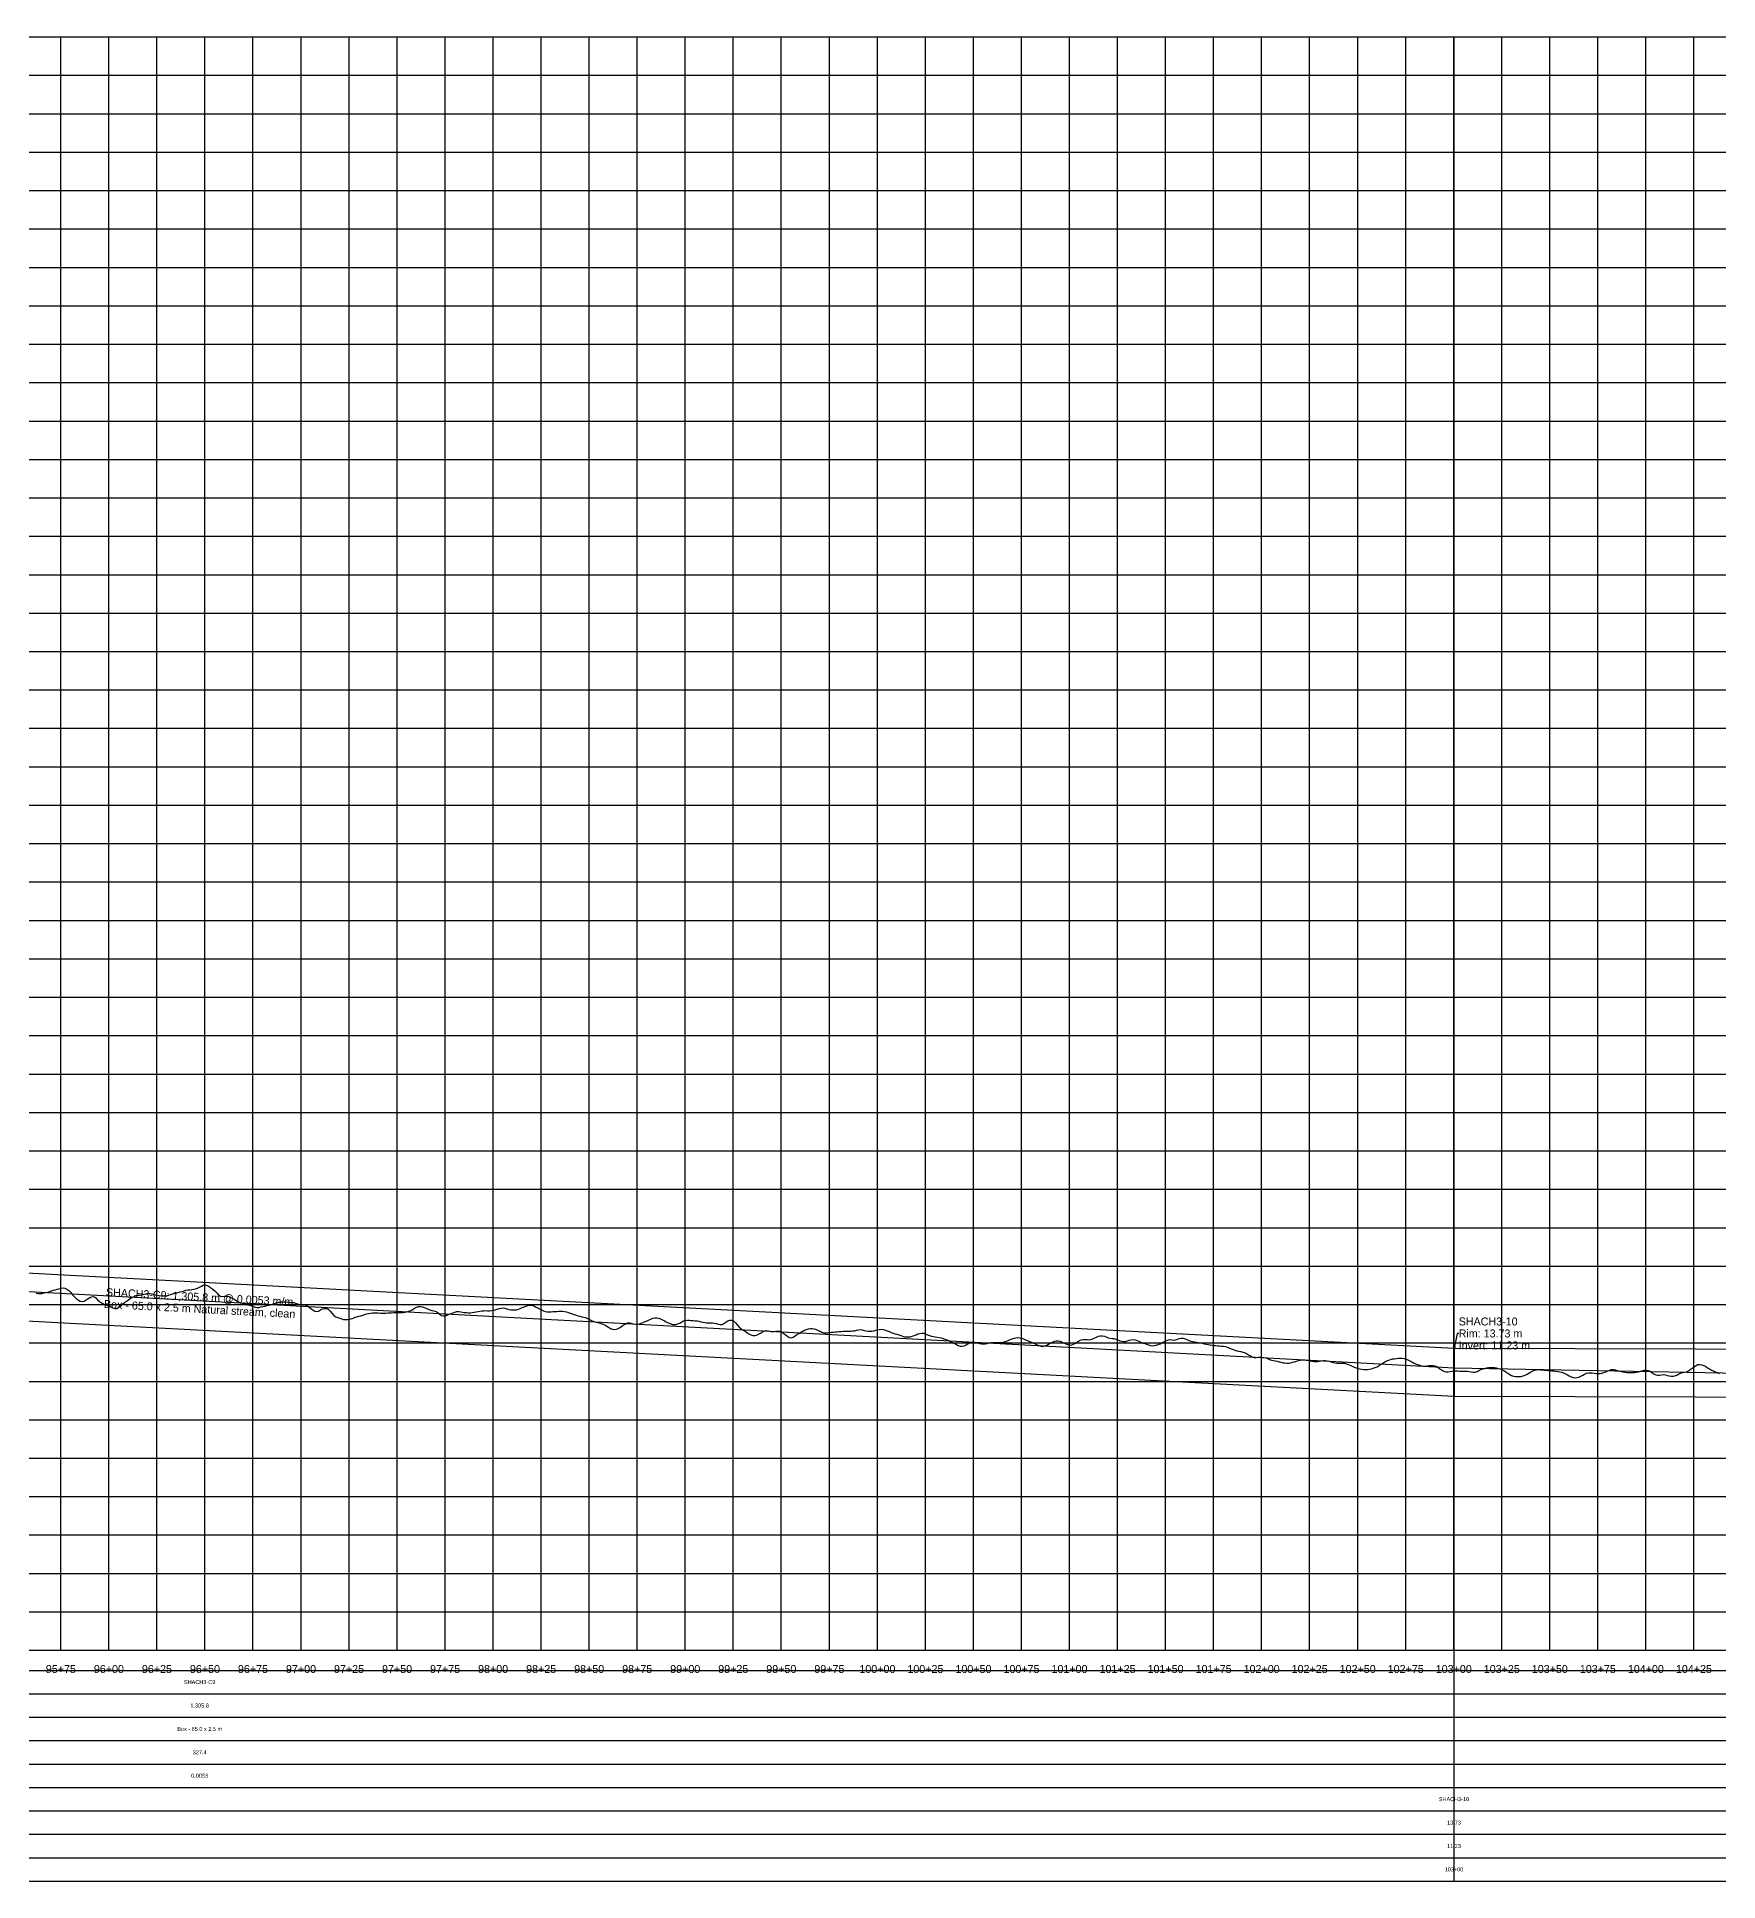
# Model space of a CAD drawing. Extents: x -64 to 13916, y -140 to 832.
# Drawn here: x 9563 to 10438, y -140 to 820 of the extents above; entities that cross this region are included whole.
import ezdxf
from ezdxf.enums import TextEntityAlignment as Align

# ---------------------------------------------------------------- set-up
doc = ezdxf.new("R2010")
doc.units = 0
for name, color, linetype in [('Annotation', 7, 'Continuous'), ('Annotation_Table', 254, 'Continuous'), ('Crown', 7, 'Continuous'), ('Grid', 254, 'Continuous'), ('Grid_Text', 7, 'Continuous'), ('Ground_Elevation', 3, 'Continuous'), ('Hydraulic_Grade', 5, 'Continuous'), ('Invert', 7, 'Continuous'), ('Structure', 7, 'Continuous')]:
    doc.layers.add(name, color=color, linetype=linetype)

msp = doc.modelspace()

# ---------------------------------------------------------------- linework, layer by layer
at = {"layer": 'Annotation', "color": 0}
msp.add_lwpolyline([(10302.57, 144.94), (10301.83, 144.94), (10300.13, 137.32)], dxfattribs=at)
msp.add_lwpolyline([(10300.13, 137.32), (10299.93, 138.3), (10300.72, 138.12)], close=True, dxfattribs=at)
at = {"layer": 'Annotation_Table', "color": 254}
for points in [[(10300.13, -140.21), (10300.13, 820)], [(-25, -30.48), (13899.95, -30.48)], [(-25, -42.67), (13899.95, -42.67)], [(-25, -54.86), (13899.95, -54.86)], [(-25, -67.06), (13899.95, -67.06)], [(-25, -79.25), (13899.95, -79.25)], [(-25, -91.44), (13899.95, -91.44)], [(-25, -103.63), (13899.95, -103.63)], [(-25, -115.82), (13899.95, -115.82)], [(-25, -128.02), (13899.95, -128.02)], [(-25, -140.21), (13899.95, -140.21)]]:
    msp.add_lwpolyline(points, dxfattribs=at)
at = {"layer": 'Crown', "color": 0}
for points in [[(8994.33, 206.25), (10300.13, 137.32)], [(10300.13, 137.32), (10300.13, 137.32)], [(10300.13, 137.32), (10803.12, 135.81)]]:
    msp.add_lwpolyline(points, dxfattribs=at)
at = {"layer": 'Grid', "color": 254}
for points in [[(-25, 820), (13900, 820)], [(9575, -20), (9575, 820)], [(9600, -20), (9600, 820)], [(9625, -20), (9625, 820)], [(9650, -20), (9650, 820)], [(9675, -20), (9675, 820)], [(9700, -20), (9700, 820)], [(9725, -20), (9725, 820)], [(9750, -20), (9750, 820)], [(9775, -20), (9775, 820)], [(9800, -20), (9800, 820)], [(9825, -20), (9825, 820)], [(9850, -20), (9850, 820)], [(9875, -20), (9875, 820)], [(9900, -20), (9900, 820)], [(9925, -20), (9925, 820)], [(9950, -20), (9950, 820)], [(9975, -20), (9975, 820)], [(10000, -20), (10000, 820)], [(10025, -20), (10025, 820)], [(10050, -20), (10050, 820)], [(10075, -20), (10075, 820)], [(10100, -20), (10100, 820)], [(10125, -20), (10125, 820)], [(10150, -20), (10150, 820)], [(10175, -20), (10175, 820)], [(10200, -20), (10200, 820)], [(10225, -20), (10225, 820)], [(10250, -20), (10250, 820)], [(10275, -20), (10275, 820)], [(10300, -20), (10300, 820)], [(10325, -20), (10325, 820)], [(10350, -20), (10350, 820)], [(10375, -20), (10375, 820)], [(10400, -20), (10400, 820)], [(10425, -20), (10425, 820)], [(-25, 800), (13900, 800)], [(-25, 780), (13900, 780)], [(-25, 760), (13900, 760)], [(-25, 740), (13900, 740)], [(-25, 720), (13900, 720)], [(-25, 700), (13900, 700)], [(-25, 680), (13900, 680)], [(-25, 660), (13900, 660)], [(-25, 640), (13900, 640)], [(-25, 620), (13900, 620)], [(-25, 600), (13900, 600)], [(-25, 580), (13900, 580)], [(-25, 560), (13900, 560)], [(-25, 540), (13900, 540)], [(-25, 520), (13900, 520)], [(-25, 500), (13900, 500)], [(-25, 480), (13900, 480)], [(-25, 460), (13900, 460)], [(-25, 440), (13900, 440)], [(-25, 420), (13900, 420)], [(-25, 400), (13900, 400)], [(-25, 380), (13900, 380)], [(-25, 360), (13900, 360)], [(-25, 340), (13900, 340)], [(-25, 320), (13900, 320)], [(-25, 300), (13900, 300)], [(-25, 280), (13900, 280)], [(-25, 260), (13900, 260)], [(-25, 240), (13900, 240)], [(-25, 220), (13900, 220)], [(-25, 200), (13900, 200)], [(-25, 180), (13900, 180)], [(-25, 160), (13900, 160)], [(-25, 140), (13900, 140)], [(-25, 120), (13900, 120)], [(-25, 100), (13900, 100)], [(-25, 80), (13900, 80)], [(-25, 60), (13900, 60)], [(-25, 40), (13900, 40)], [(-25, 20), (13900, 20)], [(-25, 0), (13900, 0)], [(-25, -20), (13900, -20)]]:
    msp.add_lwpolyline(points, dxfattribs=at)
at = {"layer": 'Ground_Elevation', "color": 3}
msp.add_lwpolyline([(9562.13, 165.92), (9563.13, 165.7), (9564.13, 165.67), (9565.13, 165.82), (9566.13, 166.03), (9567.13, 166.24), (9568.13, 166.48), (9569.13, 166.78), (9570.13, 167.1), (9571.13, 167.39), (9572.13, 167.66), (9573.13, 167.93), (9574.13, 168.24), (9575.13, 168.53), (9576.13, 168.65), (9577.13, 168.49), (9578.13, 168.01), (9579.13, 167.24), (9580.13, 166.25), (9581.13, 165.12), (9582.13, 164), (9583.13, 163), (9584.13, 162.22), (9585.13, 161.71), (9586.13, 161.56), (9587.13, 161.8), (9588.13, 162.36), (9589.13, 163.05), (9590.13, 163.68), (9591.13, 164.06), (9592.13, 164.1), (9593.13, 163.42), (9594.13, 162.4), (9595.13, 161.49), (9596.13, 160.8), (9597.13, 160.32), (9598.13, 159.95), (9599.13, 159.53), (9600.13, 159.11), (9601.13, 158.72), (9602.13, 158.34), (9603.13, 158), (9604.13, 157.98), (9605.13, 158.58), (9606.13, 159.33), (9607.13, 160.15), (9608.13, 160.97), (9609.13, 161.75), (9610.13, 162.47), (9611.13, 163.11), (9612.13, 163.68), (9613.13, 164.18), (9614.13, 164.61), (9615.13, 164.92), (9616.13, 164.94), (9617.13, 165.03), (9618.13, 165.32), (9619.13, 165.61), (9620.13, 165.75), (9621.13, 165.71), (9622.13, 165.56), (9623.13, 165.35), (9624.13, 165.09), (9625.13, 164.84), (9626.13, 164.65), (9627.13, 164.55), (9628.13, 164.52), (9629.13, 164.5), (9630.13, 164.57), (9631.13, 164.8), (9632.13, 165.17), (9633.13, 165.51), (9634.13, 165.78), (9635.13, 166), (9636.13, 166.23), (9637.13, 166.52), (9638.13, 166.84), (9639.13, 167.14), (9640.13, 167.41), (9641.13, 167.57), (9642.13, 167.65), (9643.13, 167.79), (9644.13, 168), (9645.13, 168.23), (9646.13, 168.53), (9647.13, 168.95), (9648.13, 169.51), (9649.13, 170.02), (9650.13, 170.21), (9651.13, 169.95), (9652.13, 169.39), (9653.13, 168.73), (9654.13, 167.98), (9655.13, 167.06), (9656.13, 166.02), (9657.13, 165.06), (9658.13, 164.41), (9659.13, 164.19), (9660.13, 164.31), (9661.13, 164.43), (9662.13, 164.28), (9663.13, 163.88), (9664.13, 163.35), (9665.13, 162.79), (9666.13, 162.23), (9667.13, 161.64), (9668.13, 161.11), (9669.13, 160.68), (9670.13, 160.37), (9671.13, 160.14), (9672.13, 159.92), (9673.13, 159.65), (9674.13, 159.32), (9675.13, 158.94), (9676.13, 158.54), (9677.13, 158.41), (9678.13, 158.5), (9679.13, 158.72), (9680.13, 158.96), (9681.13, 159.19), (9682.13, 159.41), (9683.13, 159.59), (9684.13, 159.8), (9685.13, 160.13), (9686.13, 160.49), (9687.13, 160.85), (9688.13, 161.13), (9689.13, 161.33), (9690.13, 161.42), (9691.13, 161.43), (9692.13, 161.34), (9693.13, 161.22), (9694.13, 161.11), (9695.13, 161.08), (9696.13, 161.08), (9697.13, 160.75), (9698.13, 160.28), (9699.13, 160.04), (9700.13, 159.97), (9701.13, 159.92), (9702.13, 159.75), (9703.13, 159.39), (9704.13, 158.79), (9705.13, 157.99), (9706.13, 157.16), (9707.13, 156.55), (9708.13, 156.36), (9709.13, 156.61), (9710.13, 157.15), (9711.13, 157.67), (9712.13, 157.98), (9713.13, 158.01), (9714.13, 157.56), (9715.13, 156.58), (9716.13, 155.37), (9717.13, 154.33), (9718.13, 153.65), (9719.13, 153.22), (9720.13, 152.83), (9721.13, 152.48), (9722.13, 152.27), (9723.13, 152.21), (9724.13, 152.24), (9725.13, 152.38), (9726.13, 152.63), (9727.13, 152.97), (9728.13, 153.35), (9729.13, 153.67), (9730.13, 153.93), (9731.13, 154.15), (9732.13, 154.4), (9733.13, 154.76), (9734.13, 155.07), (9735.13, 155.34), (9736.13, 155.53), (9737.13, 155.62), (9738.13, 155.66), (9739.13, 155.66), (9740.13, 155.61), (9741.13, 155.56), (9742.13, 155.49), (9743.13, 155.45), (9744.13, 155.49), (9745.13, 155.6), (9746.13, 155.68), (9747.13, 155.71), (9748.13, 155.78), (9749.13, 155.88), (9750.13, 155.91), (9751.13, 155.86), (9752.13, 155.83), (9753.13, 155.9), (9754.13, 156.07), (9755.13, 156.27), (9756.13, 156.53), (9757.13, 156.92), (9758.13, 157.47), (9759.13, 158.06), (9760.13, 158.58), (9761.13, 158.93), (9762.13, 159.02), (9763.13, 158.86), (9764.13, 158.51), (9765.13, 158.08), (9766.13, 157.65), (9767.13, 157.27), (9768.13, 156.97), (9769.13, 156.74), (9770.13, 156.38), (9771.13, 155.76), (9772.13, 154.99), (9773.13, 154.33), (9774.13, 154.07), (9775.13, 154.15), (9776.13, 154.48), (9777.13, 154.89), (9778.13, 155.28), (9779.13, 155.71), (9780.13, 156.1), (9781.13, 156.42), (9782.13, 156.43), (9783.13, 156.26), (9784.13, 156.03), (9785.13, 155.86), (9786.13, 155.77), (9787.13, 155.73), (9788.13, 155.7), (9789.13, 155.78), (9790.13, 155.95), (9791.13, 156.17), (9792.13, 156.35), (9793.13, 156.5), (9794.13, 156.67), (9795.13, 156.79), (9796.13, 156.8), (9797.13, 156.75), (9798.13, 156.75), (9799.13, 156.85), (9800.13, 157.02), (9801.13, 157.25), (9802.13, 157.55), (9803.13, 157.85), (9804.13, 158.15), (9805.13, 158.27), (9806.13, 158.09), (9807.13, 157.76), (9808.13, 157.42), (9809.13, 157.22), (9810.13, 157.16), (9811.13, 157.15), (9812.13, 157.24), (9813.13, 157.53), (9814.13, 157.98), (9815.13, 158.46), (9816.13, 158.81), (9817.13, 159.13), (9818.13, 159.48), (9819.13, 159.73), (9820.13, 159.72), (9821.13, 159.35), (9822.13, 158.85), (9823.13, 158.35), (9824.13, 157.84), (9825.13, 157.3), (9826.13, 156.75), (9827.13, 156.36), (9828.13, 156.18), (9829.13, 156.16), (9830.13, 156.22), (9831.13, 156.29), (9832.13, 156.36), (9833.13, 156.42), (9834.13, 156.51), (9835.13, 156.56), (9836.13, 156.54), (9837.13, 156.39), (9838.13, 156.17), (9839.13, 155.88), (9840.13, 155.56), (9841.13, 155.19), (9842.13, 154.83), (9843.13, 154.49), (9844.13, 154.16), (9845.13, 153.89), (9846.13, 153.66), (9847.13, 153.45), (9848.13, 153.18), (9849.13, 152.75), (9850.13, 152.19), (9851.13, 151.66), (9852.13, 151.26), (9853.13, 150.97), (9854.13, 150.72), (9855.13, 150.43), (9856.13, 150.11), (9857.13, 149.77), (9858.13, 149.36), (9859.13, 148.79), (9860.13, 148.14), (9861.13, 147.51), (9862.13, 147.09), (9863.13, 146.95), (9864.13, 147.09), (9865.13, 147.46), (9866.13, 148.06), (9867.13, 148.82), (9868.13, 149.59), (9869.13, 150.18), (9870.13, 150.45), (9871.13, 150.42), (9872.13, 150.2), (9873.13, 149.95), (9874.13, 149.8), (9875.13, 149.78), (9876.13, 149.92), (9877.13, 150.25), (9878.13, 150.66), (9879.13, 151.08), (9880.13, 151.52), (9881.13, 151.97), (9882.13, 152.45), (9883.13, 152.82), (9884.13, 153.04), (9885.13, 153.06), (9886.13, 152.87), (9887.13, 152.51), (9888.13, 152.03), (9889.13, 151.55), (9890.13, 151.04), (9891.13, 150.54), (9892.13, 150.06), (9893.13, 149.68), (9894.13, 149.52), (9895.13, 149.59), (9896.13, 149.88), (9897.13, 150.37), (9898.13, 150.94), (9899.13, 151.42), (9900.13, 151.69), (9901.13, 151.79), (9902.13, 151.78), (9903.13, 151.72), (9904.13, 151.64), (9905.13, 151.56), (9906.13, 151.49), (9907.13, 151.3), (9908.13, 151.06), (9909.13, 150.84), (9910.13, 150.67), (9911.13, 150.54), (9912.13, 150.48), (9913.13, 150.47), (9914.13, 150.45), (9915.13, 150.33), (9916.13, 150.05), (9917.13, 149.71), (9918.13, 149.52), (9919.13, 149.64), (9920.13, 150.13), (9921.13, 150.84), (9922.13, 151.48), (9923.13, 151.85), (9924.13, 151.9), (9925.13, 151.47), (9926.13, 150.49), (9927.13, 149.33), (9928.13, 148.25), (9929.13, 147.38), (9930.13, 146.68), (9931.13, 146.05), (9932.13, 145.41), (9933.13, 144.76), (9934.13, 144.22), (9935.13, 143.88), (9936.13, 143.81), (9937.13, 144.05), (9938.13, 144.51), (9939.13, 145.09), (9940.13, 145.7), (9941.13, 146.19), (9942.13, 146.42), (9943.13, 146.34), (9944.13, 146.08), (9945.13, 145.86), (9946.13, 145.88), (9947.13, 146.07), (9948.13, 146.22), (9949.13, 146.09), (9950.13, 145.65), (9951.13, 145), (9952.13, 144.25), (9953.13, 143.48), (9954.13, 142.87), (9955.13, 142.64), (9956.13, 143.06), (9957.13, 143.75), (9958.13, 144.38), (9959.13, 144.95), (9960.13, 145.52), (9961.13, 146.07), (9962.13, 146.59), (9963.13, 147.05), (9964.13, 147.38), (9965.13, 147.52), (9966.13, 147.49), (9967.13, 147.27), (9968.13, 146.94), (9969.13, 146.53), (9970.13, 146.1), (9971.13, 145.63), (9972.13, 145.27), (9973.13, 145.22), (9974.13, 145.28), (9975.13, 145.39), (9976.13, 145.52), (9977.13, 145.64), (9978.13, 145.74), (9979.13, 145.85), (9980.13, 145.94), (9981.13, 146.03), (9982.13, 146.12), (9983.13, 146.18), (9984.13, 146.21), (9985.13, 146.21), (9986.13, 146.21), (9987.13, 146.25), (9988.13, 146.36), (9989.13, 146.57), (9990.13, 146.84), (9991.13, 147.06), (9992.13, 146.86), (9993.13, 146.51), (9994.13, 146.27), (9995.13, 146.15), (9996.13, 146.15), (9997.13, 146.21), (9998.13, 146.35), (9999.13, 146.58), (10000.13, 146.87), (10001.13, 147.08), (10002.13, 147.12), (10003.13, 146.95), (10004.13, 146.66), (10005.13, 146.29), (10006.13, 145.88), (10007.13, 145.47), (10008.13, 145.1), (10009.13, 144.79), (10010.13, 144.51), (10011.13, 144.21), (10012.13, 143.85), (10013.13, 143.51), (10014.13, 143.24), (10015.13, 143.11), (10016.13, 143.11), (10017.13, 143.25), (10018.13, 143.51), (10019.13, 143.86), (10020.13, 144.25), (10021.13, 144.66), (10022.13, 144.99), (10023.13, 145.14), (10024.13, 145.03), (10025.13, 144.63), (10026.13, 144.15), (10027.13, 143.8), (10028.13, 143.54), (10029.13, 143.33), (10030.13, 143.14), (10031.13, 142.98), (10032.13, 142.8), (10033.13, 142.58), (10034.13, 142.31), (10035.13, 141.99), (10036.13, 141.63), (10037.13, 141.24), (10038.13, 140.78), (10039.13, 140.26), (10040.13, 139.68), (10041.13, 139.14), (10042.13, 138.73), (10043.13, 138.33), (10044.13, 138.27), (10045.13, 138.54), (10046.13, 139.02), (10047.13, 139.58), (10048.13, 140.04), (10049.13, 140.33), (10050.13, 140.38), (10051.13, 140.25), (10052.13, 140), (10053.13, 139.73), (10054.13, 139.52), (10055.13, 139.48), (10056.13, 139.59), (10057.13, 139.79), (10058.13, 139.99), (10059.13, 140.17), (10060.13, 140.29), (10061.13, 140.3), (10062.13, 140.22), (10063.13, 140.14), (10064.13, 140.17), (10065.13, 140.35), (10066.13, 140.65), (10067.13, 140.98), (10068.13, 141.33), (10069.13, 141.71), (10070.13, 142.07), (10071.13, 142.45), (10072.13, 142.72), (10073.13, 142.82), (10074.13, 142.72), (10075.13, 142.44), (10076.13, 142.06), (10077.13, 141.63), (10078.13, 141.2), (10079.13, 140.79), (10080.13, 140.4), (10081.13, 140.02), (10082.13, 139.58), (10083.13, 139.08), (10084.13, 138.61), (10085.13, 138.3), (10086.13, 138.22), (10087.13, 138.41), (10088.13, 138.82), (10089.13, 139.35), (10090.13, 139.93), (10091.13, 140.46), (10092.13, 140.89), (10093.13, 141.13), (10094.13, 141.14), (10095.13, 140.84), (10096.13, 140.41), (10097.13, 139.97), (10098.13, 139.46), (10099.13, 139.1), (10100.13, 138.89), (10101.13, 138.93), (10102.13, 139.29), (10103.13, 139.9), (10104.13, 140.6), (10105.13, 141.21), (10106.13, 141.63), (10107.13, 141.84), (10108.13, 141.81), (10109.13, 141.71), (10110.13, 141.64), (10111.13, 141.77), (10112.13, 142.11), (10113.13, 142.57), (10114.13, 143.07), (10115.13, 143.46), (10116.13, 143.67), (10117.13, 143.68), (10118.13, 143.47), (10119.13, 143.1), (10120.13, 142.74), (10121.13, 142.52), (10122.13, 142.39), (10123.13, 142.24), (10124.13, 141.95), (10125.13, 141.54), (10126.13, 141.13), (10127.13, 140.84), (10128.13, 140.72), (10129.13, 140.81), (10130.13, 141.09), (10131.13, 141.43), (10132.13, 141.67), (10133.13, 141.72), (10134.13, 141.57), (10135.13, 141.26), (10136.13, 140.84), (10137.13, 140.36), (10138.13, 139.94), (10139.13, 139.72), (10140.13, 139.4), (10141.13, 138.97), (10142.13, 138.65), (10143.13, 138.53), (10144.13, 138.61), (10145.13, 138.84), (10146.13, 139.16), (10147.13, 139.57), (10148.13, 140.01), (10149.13, 140.51), (10150.13, 141.03), (10151.13, 141.51), (10152.13, 141.83), (10153.13, 141.69), (10154.13, 141.47), (10155.13, 141.56), (10156.13, 141.91), (10157.13, 142.3), (10158.13, 142.54), (10159.13, 142.5), (10160.13, 142.2), (10161.13, 141.74), (10162.13, 141.28), (10163.13, 140.92), (10164.13, 140.67), (10165.13, 140.51), (10166.13, 140.35), (10167.13, 140.2), (10168.13, 140.04), (10169.13, 139.83), (10170.13, 139.61), (10171.13, 139.37), (10172.13, 139.17), (10173.13, 138.99), (10174.13, 138.84), (10175.13, 138.72), (10176.13, 138.62), (10177.13, 138.53), (10178.13, 138.45), (10179.13, 138.38), (10180.13, 138.28), (10181.13, 138.1), (10182.13, 137.8), (10183.13, 137.42), (10184.13, 137), (10185.13, 136.59), (10186.13, 136.22), (10187.13, 135.89), (10188.13, 135.65), (10189.13, 135.46), (10190.13, 135.26), (10191.13, 134.96), (10192.13, 134.49), (10193.13, 133.86), (10194.13, 133.24), (10195.13, 132.72), (10196.13, 132.46), (10197.13, 132.41), (10198.13, 132.53), (10199.13, 132.62), (10200.13, 132.62), (10201.13, 132.46), (10202.13, 132.19), (10203.13, 131.82), (10204.13, 131.44), (10205.13, 131.1), (10206.13, 130.84), (10207.13, 130.64), (10208.13, 130.44), (10209.13, 130.21), (10210.13, 129.96), (10211.13, 129.72), (10212.13, 129.72), (10213.13, 129.49), (10214.13, 129.54), (10215.13, 129.69), (10216.13, 129.92), (10217.13, 130.2), (10218.13, 130.51), (10219.13, 130.81), (10220.13, 131.03), (10221.13, 131.15), (10222.13, 131.18), (10223.13, 131.1), (10224.13, 130.94), (10225.13, 130.73), (10226.13, 130.52), (10227.13, 130.35), (10228.13, 130.31), (10229.13, 130.4), (10230.13, 130.55), (10231.13, 130.71), (10232.13, 130.82), (10233.13, 130.85), (10234.13, 130.76), (10235.13, 130.55), (10236.13, 130.22), (10237.13, 129.85), (10238.13, 129.56), (10239.13, 129.41), (10240.13, 129.39), (10241.13, 129.43), (10242.13, 129.44), (10243.13, 129.39), (10244.13, 129.18), (10245.13, 128.84), (10246.13, 128.38), (10247.13, 127.86), (10248.13, 127.36), (10249.13, 126.95), (10250.13, 126.66), (10251.13, 126.44), (10252.13, 126.27), (10253.13, 126.18), (10254.13, 126.18), (10255.13, 126.24), (10256.13, 126.39), (10257.13, 126.57), (10258.13, 126.82), (10259.13, 127.16), (10260.13, 127.62), (10261.13, 128.23), (10262.13, 128.9), (10263.13, 129.55), (10264.13, 130.15), (10265.13, 130.65), (10266.13, 131.08), (10267.13, 131.4), (10268.13, 131.64), (10269.13, 131.8), (10270.13, 131.91), (10271.13, 132.01), (10272.13, 132.07), (10273.13, 132.04), (10274.13, 131.87), (10275.13, 131.55), (10276.13, 131.13), (10277.13, 130.65), (10278.13, 130.14), (10279.13, 129.63), (10280.13, 129.15), (10281.13, 128.73), (10282.13, 128.36), (10283.13, 128.05), (10284.13, 127.92), (10285.13, 127.94), (10286.13, 128.07), (10287.13, 128.23), (10288.13, 128.31), (10289.13, 128.27), (10290.13, 128.07), (10291.13, 127.68), (10292.13, 127.08), (10293.13, 126.37), (10294.13, 125.68), (10295.13, 125.17), (10296.13, 124.92), (10297.13, 124.94), (10298.13, 125.12), (10299.13, 125.36), (10300.13, 125.52), (10301.13, 125.52), (10302.13, 125.4), (10303.13, 125.26), (10304.13, 125.22), (10305.13, 125.28), (10306.13, 125.35), (10307.13, 125.33), (10308.13, 125.17), (10309.13, 124.93), (10310.13, 124.77), (10311.13, 124.8), (10312.13, 125.18), (10313.13, 125.66), (10314.13, 126.1), (10315.13, 126.43), (10316.13, 126.72), (10317.13, 127), (10318.13, 127.16), (10319.13, 127.21), (10320.13, 127.19), (10321.13, 127.13), (10322.13, 127), (10323.13, 126.75), (10324.13, 126.43), (10325.13, 126.07), (10326.13, 125.61), (10327.13, 124.97), (10328.13, 124.26), (10329.13, 123.6), (10330.13, 123.09), (10331.13, 122.77), (10332.13, 122.55), (10333.13, 122.45), (10334.13, 122.47), (10335.13, 122.6), (10336.13, 122.9), (10337.13, 123.25), (10338.13, 123.7), (10339.13, 124.3), (10340.13, 124.94), (10341.13, 125.48), (10342.13, 125.85), (10343.13, 126.05), (10344.13, 126.11), (10345.13, 126.08), (10346.13, 125.96), (10347.13, 125.84), (10348.13, 125.75), (10349.13, 125.71), (10350.13, 125.65), (10351.13, 125.55), (10352.13, 125.39), (10353.13, 125.27), (10354.13, 125.18), (10355.13, 125.03), (10356.13, 124.77), (10357.13, 124.38), (10358.13, 123.9), (10359.13, 123.37), (10360.13, 122.85), (10361.13, 122.37), (10362.13, 122), (10363.13, 121.84), (10364.13, 121.93), (10365.13, 122.24), (10366.13, 122.7), (10367.13, 123.26), (10368.13, 123.8), (10369.13, 124.22), (10370.13, 124.45), (10371.13, 124.49), (10372.13, 124.42), (10373.13, 124.29), (10374.13, 124.14), (10375.13, 124.07), (10376.13, 124.14), (10377.13, 124.32), (10378.13, 124.58), (10379.13, 124.98), (10380.13, 125.39), (10381.13, 125.78), (10382.13, 126.11), (10383.13, 126.12), (10384.13, 125.95), (10385.13, 125.7), (10386.13, 125.45), (10387.13, 125.18), (10388.13, 124.93), (10389.13, 124.75), (10390.13, 124.65), (10391.13, 124.56), (10392.13, 124.52), (10393.13, 124.57), (10394.13, 124.66), (10395.13, 124.81), (10396.13, 125), (10397.13, 125.24), (10398.13, 125.52), (10399.13, 125.74), (10400.13, 125.8), (10401.13, 125.64), (10402.13, 125.22), (10403.13, 124.56), (10404.13, 123.86), (10405.13, 123.33), (10406.13, 123.16), (10407.13, 123.25), (10408.13, 123.45), (10409.13, 123.54), (10410.13, 123.39), (10411.13, 123.09), (10412.13, 122.84), (10413.13, 122.66), (10414.13, 122.61), (10415.13, 122.79), (10416.13, 123.22), (10417.13, 123.83), (10418.13, 124.32), (10419.13, 124.59), (10420.13, 124.74), (10421.13, 125), (10422.13, 125.48), (10423.13, 126.13), (10424.13, 126.87), (10425.13, 127.64), (10426.13, 128.31), (10427.13, 128.72), (10428.13, 128.81), (10429.13, 128.59), (10430.13, 128.28), (10431.13, 127.76), (10432.13, 127.11), (10433.13, 126.45), (10434.13, 125.89), (10435.13, 125.43), (10436.13, 124.98), (10437.13, 124.54), (10438.13, 124.17)], dxfattribs=at)
at = {"layer": 'Hydraulic_Grade', "color": 5}
for points in [[(8994.33, 197.06), (10300.13, 126.99)], [(10300.13, 126.99), (10300.13, 126.99)], [(10300.13, 126.99), (10803.12, 117.68)]]:
    msp.add_lwpolyline(points, dxfattribs=at)
at = {"layer": 'Invert', "color": 0}
for points in [[(8994.33, 181.25), (10300.13, 112.32)], [(10300.13, 112.32), (10300.13, 112.32)], [(10300.13, 112.32), (10803.12, 110.81)]]:
    msp.add_lwpolyline(points, dxfattribs=at)
at = {"layer": 'Structure', "color": 0}
msp.add_lwpolyline([(10300.13, 137.32), (10300.13, 112.32)], dxfattribs=at)
msp.add_lwpolyline([(10300.13, 137.32), (10300.13, 112.32)], dxfattribs=at)

# ---------------------------------------------------------------- texts
at = {"layer": 'Annotation', "color": 0}
for s, p in [('SHACH3-C9: 1,305.8 m @ 0.0053 m/m', (9647.23, 163.92)), ('Box - 65.0 x 2.5 m Natural stream, clean', (9647.23, 157.68))]:
    msp.add_text(s, height=4.1667, rotation=356.97829, dxfattribs=at).set_placement(p, align=Align.MIDDLE_CENTER)
for s, height, p in [('SHACH3-10', 4.167, (10302.57, 151.19)), ('Rim: 13.73 m', 4.1667, (10302.57, 144.94)), ('Invert: 11.23 m', 4.1667, (10302.57, 138.69))]:
    msp.add_text(s, height=height, dxfattribs=at).set_placement(p, align=Align.MIDDLE_LEFT)
at = {"layer": 'Annotation_Table', "color": 0}
for s, height, p in [('SHACH3-C9', 2.083, (9647.23, -36.58)), ('1,305.8', 2.083, (9647.23, -48.77)), ('Box - 65.0 x 2.5 m', 2.0833, (9647.23, -60.96)), ('327.4', 2.083, (9647.23, -73.15)), ('0.0053', 2.083, (9647.23, -85.34)), ('SHACH3-10', 2.083, (10300.13, -97.54)), ('13.73', 2.083, (10300.13, -109.73)), ('11.23', 2.083, (10300.13, -121.92)), ('103+00', 2.083, (10300.13, -134.11))]:
    msp.add_text(s, height=height, dxfattribs=at).set_placement(p, align=Align.MIDDLE_CENTER)
at = {"layer": 'Grid_Text', "color": 0}
for s, p in [('95+75', (9575, -27.7)), ('96+00', (9600, -27.7)), ('96+25', (9625, -27.7)), ('96+50', (9650, -27.7)), ('96+75', (9675, -27.7)), ('97+00', (9700, -27.7)), ('97+25', (9725, -27.7)), ('97+50', (9750, -27.7)), ('97+75', (9775, -27.7)), ('98+00', (9800, -27.7)), ('98+25', (9825, -27.7)), ('98+50', (9850, -27.7)), ('98+75', (9875, -27.7)), ('99+00', (9900, -27.7)), ('99+25', (9925, -27.7)), ('99+50', (9950, -27.7)), ('99+75', (9975, -27.7)), ('100+00', (10000, -27.7)), ('100+25', (10025, -27.7)), ('100+50', (10050, -27.7)), ('100+75', (10075, -27.7)), ('101+00', (10100, -27.7)), ('101+25', (10125, -27.7)), ('101+50', (10150, -27.7)), ('101+75', (10175, -27.7)), ('102+00', (10200, -27.7)), ('102+25', (10225, -27.7)), ('102+50', (10250, -27.7)), ('102+75', (10275, -27.7)), ('103+00', (10300, -27.7)), ('103+25', (10325, -27.7)), ('103+50', (10350, -27.7)), ('103+75', (10375, -27.7)), ('104+00', (10400, -27.7)), ('104+25', (10425, -27.7))]:
    msp.add_text(s, height=4.167, dxfattribs=at).set_placement(p, align=Align.TOP_CENTER)

doc.saveas('drawing.dxf')
